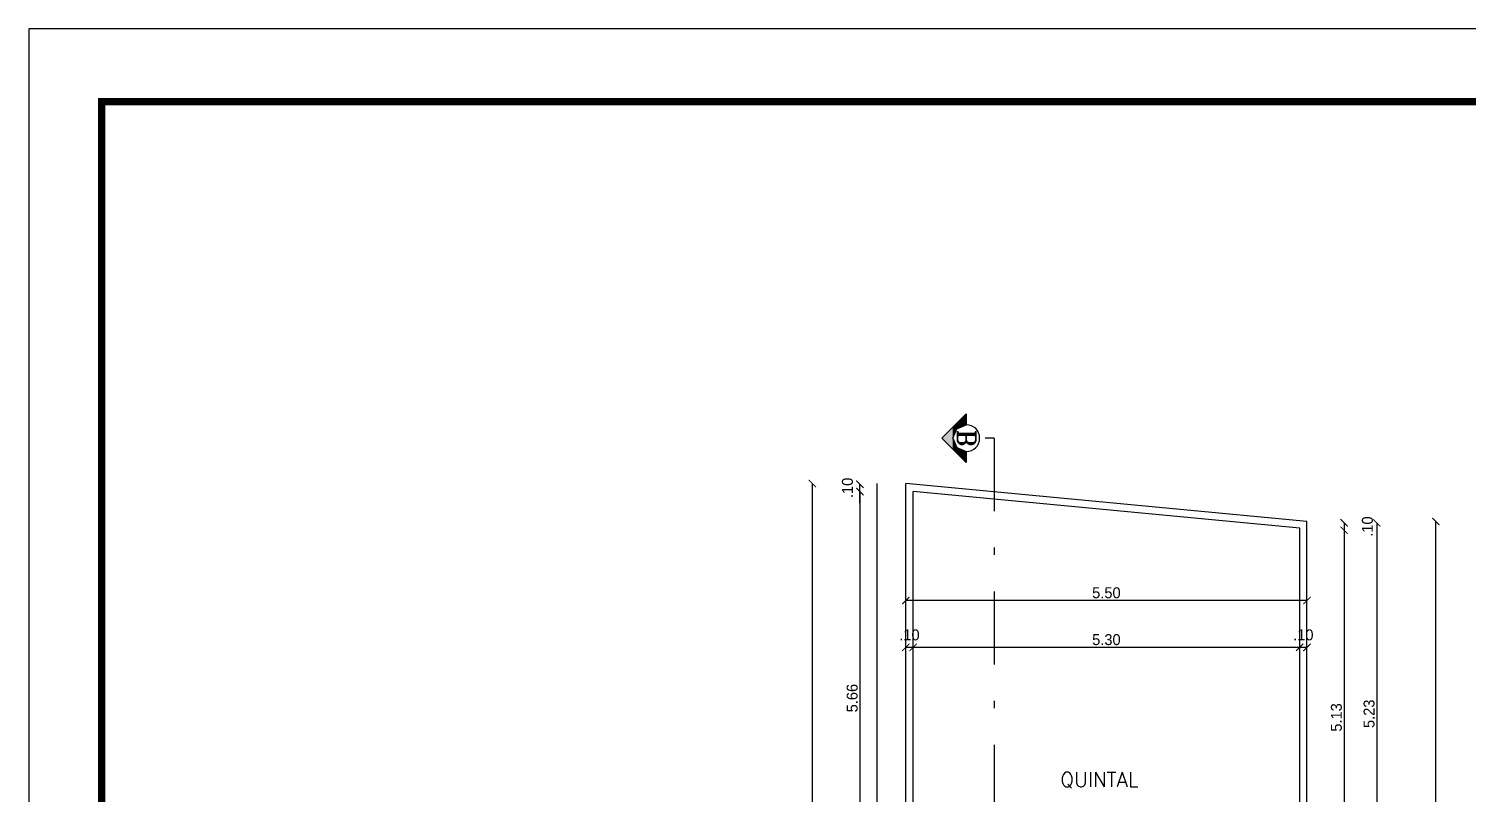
# Model space of a CAD drawing. Extents: x 1223 to 2114, y 507 to 973.
# Drawn here: x 1225.88 to 1245.61, y 556.07 to 566.56 of the extents above; entities that cross this region are included whole.
import ezdxf

# ---------------------------------------------------------------- set-up
doc = ezdxf.new("R2010")
doc.units = 0
doc.header["$MEASUREMENT"] = 0
doc.linetypes.add('DASHDOTX2', pattern=[2, 1, -0.5, 0, -0.5])
doc.linetypes.add('HIDDEN2', pattern=[0.1875, 0.125, -0.0625])
doc.layers.get('0').update_dxf_attribs({"linetype": 'CONTINUOUS'})
doc.layers.get('DEFPOINTS').update_dxf_attribs({"linetype": 'CONTINUOUS'})
for name, color, linetype in [('ARQ-COTAS', 4, 'CONTINUOUS'), ('DIVERSOS', 2, 'CONTINUOUS'), ('FORMATO', 4, 'CONTINUOUS'), ('JANELAS_INTERNO', 2, 'CONTINUOUS'), ('PAREDE', 2, 'CONTINUOUS'), ('PROJECAO', 7, 'HIDDEN2')]:
    doc.layers.add(name, color=color, linetype=linetype)
doc.styles.add('PADRAO_TXT', font='romans.shx')
doc.styles.add('PADRAO_TXT2', font='romant', dxfattribs={"height": 0.6})
doc.dimstyles.new('1-100', dxfattribs={"dimtxt": 0.15, "dimasz": 0.1, "dimexe": 0.05, "dimexo": 0.1, "dimgap": 0.03, "dimtad": 1, "dimzin": 5, "dimdsep": 46, "dimtxsty": 'Standard', "dimblk": 'ARCHTICK', "dimcen": 0, "dimse1": 1, "dimse2": 1, "dimclrd": 256, "dimclre": 256, "dimclrt": 3, "dimadec": 0, "dimazin": 0, "dimtfac": 1, "dimtofl": 0, "dimtmove": 2, "dimatfit": 3, "dimldrblk": 'ARCHTICK', "dimfxl": 0, "dimtolj": 1, "dimarcsym": 0})

# ---------------------------------------------------------------- blocks, each defined once
blk = doc.blocks.new('_ArchTick')
at = {"color": 0, "linetype": 'ByBlock', "const_width": 0.15}
blk.add_lwpolyline([(-0.5, -0.5), (0.5, 0.5)], dxfattribs=at)
blk = doc.blocks.new('*D680')
at = {"layer": 'DEFPOINTS', "color": 0, "transparency": 16777216}
for p in [(1243.302, 558.083), (1243.302, 556.35), (1243.402, 556.35)]:
    blk.add_point(p, dxfattribs=at)
at = {"layer": 'PAREDE', "lineweight": -2, "transparency": 16777216}
blk.add_line((1243.402, 558.083), (1243.302, 558.083), dxfattribs=at)
at = {"layer": 'PAREDE', "lineweight": -2, "transparency": 16777216, "xscale": 0.1, "yscale": 0.1, "zscale": 0.1, "rotation": 180}
blk.add_blockref('_ArchTick', (1243.302, 558.083), dxfattribs=at)
at = {"layer": 'PAREDE', "lineweight": -2, "transparency": 16777216, "xscale": 0.1, "yscale": 0.1, "zscale": 0.1}
blk.add_blockref('_ArchTick', (1243.402, 558.083), dxfattribs=at)
at = {"layer": 'PAREDE', "color": 3, "transparency": 16777216, "insert": (1243.352, 558.253), "char_height": 0.15, "attachment_point": 5}
blk.add_mtext('\\A1;.10', dxfattribs=at)
blk = doc.blocks.new('*D681')
at = {"layer": 'ARQ-COTAS', "lineweight": -2, "transparency": 16777216}
blk.add_line((1243.302, 558.083), (1238.002, 558.083), dxfattribs=at)
at = {"layer": 'DEFPOINTS', "color": 0, "transparency": 16777216}
for p in [(1238.002, 558.083), (1238.002, 557.163), (1243.302, 556.35)]:
    blk.add_point(p, dxfattribs=at)
at = {"layer": 'ARQ-COTAS', "lineweight": -2, "transparency": 16777216, "xscale": 0.1, "yscale": 0.1, "zscale": 0.1, "rotation": 180}
blk.add_blockref('_ArchTick', (1238.002, 558.083), dxfattribs=at)
at = {"layer": 'ARQ-COTAS', "lineweight": -2, "transparency": 16777216, "xscale": 0.1, "yscale": 0.1, "zscale": 0.1}
blk.add_blockref('_ArchTick', (1243.302, 558.083), dxfattribs=at)
at = {"layer": 'ARQ-COTAS', "color": 3, "transparency": 16777216, "insert": (1240.652, 558.188), "char_height": 0.15, "attachment_point": 5}
blk.add_mtext('\\A1;5.30', dxfattribs=at)
blk = doc.blocks.new('*D682')
at = {"layer": 'DEFPOINTS', "color": 0, "transparency": 16777216}
for p in [(1237.902, 558.083), (1237.902, 557.163), (1238.002, 557.163)]:
    blk.add_point(p, dxfattribs=at)
at = {"layer": 'PAREDE', "lineweight": -2, "transparency": 16777216}
blk.add_line((1238.002, 558.083), (1237.902, 558.083), dxfattribs=at)
at = {"layer": 'PAREDE', "lineweight": -2, "transparency": 16777216, "xscale": 0.1, "yscale": 0.1, "zscale": 0.1, "rotation": 180}
blk.add_blockref('_ArchTick', (1237.902, 558.083), dxfattribs=at)
at = {"layer": 'PAREDE', "lineweight": -2, "transparency": 16777216, "xscale": 0.1, "yscale": 0.1, "zscale": 0.1}
blk.add_blockref('_ArchTick', (1238.002, 558.083), dxfattribs=at)
at = {"layer": 'PAREDE', "color": 3, "transparency": 16777216, "insert": (1237.952, 558.253), "char_height": 0.15, "attachment_point": 5}
blk.add_mtext('\\A1;.10', dxfattribs=at)
blk = doc.blocks.new('*D683')
at = {"layer": 'ARQ-COTAS', "lineweight": -2, "transparency": 16777216}
blk.add_line((1243.402, 558.725), (1237.902, 558.725), dxfattribs=at)
at = {"layer": 'DEFPOINTS', "color": 0, "transparency": 16777216}
for p in [(1237.902, 558.725), (1237.902, 557.658), (1243.402, 557.658)]:
    blk.add_point(p, dxfattribs=at)
at = {"layer": 'ARQ-COTAS', "lineweight": -2, "transparency": 16777216, "xscale": 0.1, "yscale": 0.1, "zscale": 0.1, "rotation": 180}
blk.add_blockref('_ArchTick', (1237.902, 558.725), dxfattribs=at)
at = {"layer": 'ARQ-COTAS', "lineweight": -2, "transparency": 16777216, "xscale": 0.1, "yscale": 0.1, "zscale": 0.1}
blk.add_blockref('_ArchTick', (1243.402, 558.725), dxfattribs=at)
at = {"layer": 'ARQ-COTAS', "color": 3, "transparency": 16777216, "insert": (1240.652, 558.83), "char_height": 0.15, "attachment_point": 5}
blk.add_mtext('\\A1;5.50', dxfattribs=at)
blk = doc.blocks.new('*U13')
at = {"layer": 'DIVERSOS', "linetype": 'Continuous'}
for p, q in [((0, 0.334), (-0.15, 0.184)), ((0.15, 0.184), (0, 0.334)), ((-0.204, 0.13), (-0.334, 0)), ((-0.15, 0.184), (-0.204, 0.13)), ((-0.13, 0.13), (-0.184, 0)), ((0, 0.184), (-0.13, 0.13)), ((0, 0.184), (0.13, 0.13)), ((0.13, 0.13), (0.184, 0)), ((0.15, 0.184), (0.204, 0.13)), ((0.204, 0.13), (0.334, 0))]:
    blk.add_line(p, q, dxfattribs=at)
for points in [[(0, 0.334), (-0.15, 0.184), (0.15, 0.184)], [(-0.204, 0.13), (-0.334, 0), (-0.184, 0)], [(-0.15, 0.184), (-0.204, 0.13), (-0.13, 0.13)], [(0, 0.184), (0.13, 0.13), (0.204, 0.13)], [(0.13, 0.13), (0.184, 0), (0.334, 0)]]:
    blk.add_solid(points, dxfattribs=at)
at = {"layer": 'DIVERSOS', "linetype": 'Continuous', "extrusion": (0, 0, -1)}
for points in [[(0.204, 0.13), (0.13, 0.13), (0.184, 0)], [(0.15, 0.184), (0, 0.184), (0.13, 0.13)], [(0, 0.184), (-0.15, 0.184), (-0.204, 0.13)], [(-0.13, 0.13), (-0.204, 0.13), (-0.334, 0)]]:
    blk.add_solid(points, dxfattribs=at)
blk = doc.blocks.new('CORTE_B')
at = {"layer": 'DIVERSOS'}
for p, q in [((-0.334, 0), (0, 0.334)), ((0, 0.334), (0.334, 0)), ((-0.334, 0), (-0.184, 0)), ((0.184, 0), (0.334, 0))]:
    blk.add_line(p, q, dxfattribs=at)
blk.add_circle((0, 0), 0.184, dxfattribs=at)
at = {"layer": 'DIVERSOS', "linetype": 'Continuous'}
blk.add_blockref('*U13', (0, 0), dxfattribs=at)
at = {"layer": 'DIVERSOS', "style": 'PADRAO_TXT2'}
blk.add_text('B', height=0.25, dxfattribs=at).set_placement((-0.118, -0.131))
blk = doc.blocks.new('*D686')
at = {"layer": 'ARQ-COTAS', "lineweight": -2, "transparency": 16777216}
blk.add_line((1243.911, 559.688), (1243.911, 554.558), dxfattribs=at)
at = {"layer": 'DEFPOINTS', "color": 0, "transparency": 16777216}
for p in [(1243.46, 559.688), (1243.46, 554.558), (1243.911, 554.558)]:
    blk.add_point(p, dxfattribs=at)
at = {"layer": 'ARQ-COTAS', "lineweight": -2, "transparency": 16777216, "xscale": 0.1, "yscale": 0.1, "zscale": 0.1}
for p, rotation in [((1243.911, 559.688), 90), ((1243.911, 554.558), 270)]:
    blk.add_blockref('_ArchTick', p, dxfattribs=dict(at, rotation=rotation))
at = {"layer": 'ARQ-COTAS', "color": 3, "transparency": 16777216, "insert": (1243.806, 557.123), "char_height": 0.15, "attachment_point": 5, "rotation": 90}
blk.add_mtext('\\A1;5.13', dxfattribs=at)
blk = doc.blocks.new('*D687')
at = {"layer": 'ARQ-COTAS', "lineweight": -2, "transparency": 16777216}
blk.add_line((1244.359, 559.788), (1244.359, 554.558), dxfattribs=at)
at = {"layer": 'DEFPOINTS', "color": 0, "transparency": 16777216}
for p in [(1243.911, 559.788), (1243.909, 554.558), (1244.359, 554.558)]:
    blk.add_point(p, dxfattribs=at)
at = {"layer": 'ARQ-COTAS', "lineweight": -2, "transparency": 16777216, "xscale": 0.1, "yscale": 0.1, "zscale": 0.1}
for p, rotation in [((1244.359, 559.788), 90), ((1244.359, 554.558), 270)]:
    blk.add_blockref('_ArchTick', p, dxfattribs=dict(at, rotation=rotation))
at = {"layer": 'ARQ-COTAS', "color": 3, "transparency": 16777216, "insert": (1244.254, 557.173), "char_height": 0.15, "attachment_point": 5, "rotation": 90}
blk.add_mtext('\\A1;5.23', dxfattribs=at)
blk = doc.blocks.new('*D688')
at = {"layer": 'ARQ-COTAS', "lineweight": -2, "transparency": 16777216}
blk.add_line((1243.911, 559.789), (1243.911, 559.688), dxfattribs=at)
at = {"layer": 'DEFPOINTS', "color": 0, "transparency": 16777216}
for p in [(1243.402, 559.789), (1243.402, 559.688), (1243.911, 559.688)]:
    blk.add_point(p, dxfattribs=at)
at = {"layer": 'ARQ-COTAS', "lineweight": -2, "transparency": 16777216, "xscale": 0.1, "yscale": 0.1, "zscale": 0.1}
for p, rotation in [((1243.911, 559.789), 90), ((1243.911, 559.688), 270)]:
    blk.add_blockref('_ArchTick', p, dxfattribs=dict(at, rotation=rotation))
at = {"layer": 'ARQ-COTAS', "color": 3, "transparency": 16777216, "insert": (1244.231, 559.738), "char_height": 0.15, "attachment_point": 5, "rotation": 90}
blk.add_mtext('\\A1;.10', dxfattribs=at)
blk = doc.blocks.new('*D691')
at = {"layer": 'ARQ-COTAS', "lineweight": -2, "transparency": 16777216}
blk.add_line((1237.272, 560.218), (1237.272, 554.558), dxfattribs=at)
at = {"layer": 'DEFPOINTS', "color": 0, "transparency": 16777216}
for p in [(1238.002, 560.218), (1237.272, 554.558), (1238.002, 554.558)]:
    blk.add_point(p, dxfattribs=at)
at = {"layer": 'ARQ-COTAS', "lineweight": -2, "transparency": 16777216, "xscale": 0.1, "yscale": 0.1, "zscale": 0.1}
for p, rotation in [((1237.272, 560.218), 90), ((1237.272, 554.558), 270)]:
    blk.add_blockref('_ArchTick', p, dxfattribs=dict(at, rotation=rotation))
at = {"layer": 'ARQ-COTAS', "color": 3, "transparency": 16777216, "insert": (1237.167, 557.388), "char_height": 0.15, "attachment_point": 5, "rotation": 90}
blk.add_mtext('\\A1;5.66', dxfattribs=at)
blk = doc.blocks.new('*D692')
at = {"layer": 'ARQ-COTAS', "lineweight": -2, "transparency": 16777216}
blk.add_line((1245.169, 531.158), (1245.169, 559.808), dxfattribs=at)
at = {"layer": 'DEFPOINTS', "color": 0, "transparency": 16777216}
for p in [(1243.402, 559.808), (1245.169, 559.808), (1243.402, 531.158)]:
    blk.add_point(p, dxfattribs=at)
at = {"layer": 'ARQ-COTAS', "lineweight": -2, "transparency": 16777216, "xscale": 0.1, "yscale": 0.1, "zscale": 0.1}
for p, rotation in [((1245.169, 559.808), 90), ((1245.169, 531.158), 270)]:
    blk.add_blockref('_ArchTick', p, dxfattribs=dict(at, rotation=rotation))
at = {"layer": 'ARQ-COTAS', "color": 3, "transparency": 16777216, "insert": (1245.064, 545.483), "char_height": 0.15, "attachment_point": 5, "rotation": 90}
blk.add_mtext('\\A1;28.65', dxfattribs=at)
blk = doc.blocks.new('*D693')
at = {"layer": 'ARQ-COTAS', "lineweight": -2, "transparency": 16777216}
blk.add_line((1236.62, 560.328), (1236.62, 531.158), dxfattribs=at)
at = {"layer": 'DEFPOINTS', "color": 0, "transparency": 16777216}
for p in [(1237.902, 560.328), (1236.62, 531.158), (1237.902, 531.158)]:
    blk.add_point(p, dxfattribs=at)
at = {"layer": 'ARQ-COTAS', "lineweight": -2, "transparency": 16777216, "xscale": 0.1, "yscale": 0.1, "zscale": 0.1}
for p, rotation in [((1236.62, 560.328), 90), ((1236.62, 531.158), 270)]:
    blk.add_blockref('_ArchTick', p, dxfattribs=dict(at, rotation=rotation))
at = {"layer": 'ARQ-COTAS', "color": 3, "transparency": 16777216, "insert": (1236.515, 545.743), "char_height": 0.15, "attachment_point": 5, "rotation": 90}
blk.add_mtext('\\A1;29.17', dxfattribs=at)
blk = doc.blocks.new('*D727')
at = {"layer": 'ARQ-COTAS', "lineweight": -2, "transparency": 16777216}
blk.add_line((1237.272, 560.218), (1237.272, 560.318), dxfattribs=at)
at = {"layer": 'DEFPOINTS', "color": 0, "transparency": 16777216}
for p in [(1237.272, 560.318), (1238.002, 560.318), (1238.002, 560.218)]:
    blk.add_point(p, dxfattribs=at)
at = {"layer": 'ARQ-COTAS', "lineweight": -2, "transparency": 16777216, "xscale": 0.1, "yscale": 0.1, "zscale": 0.1}
for p, rotation in [((1237.272, 560.318), 90), ((1237.272, 560.218), 270)]:
    blk.add_blockref('_ArchTick', p, dxfattribs=dict(at, rotation=rotation))
at = {"layer": 'ARQ-COTAS', "color": 3, "transparency": 16777216, "insert": (1237.102, 560.268), "char_height": 0.15, "attachment_point": 5, "rotation": 90}
blk.add_mtext('\\A1;.10', dxfattribs=at)

msp = doc.modelspace()

# ---------------------------------------------------------------- linework, layer by layer
at = {"layer": 'ARQ-COTAS'}
msp.add_line((1237.27184, 560.05811), (1237.27184, 560.30811), dxfattribs=at)
at = {"layer": 'FORMATO'}
msp.add_lwpolyline([(1225.87754, 507.15702), (1307.47754, 507.15702), (1307.47754, 566.55702), (1225.87754, 566.55702)], close=True, dxfattribs=at)
at = {"layer": 'FORMATO', "const_width": 0.1}
msp.add_lwpolyline([(1226.87754, 508.15702), (1306.47754, 508.15702), (1306.47754, 565.55702), (1226.87754, 565.55702)], close=True, dxfattribs=at)
at = {"layer": 'JANELAS_INTERNO'}
msp.add_line((1237.51129, 531.15811), (1237.51129, 560.32811), dxfattribs=at)
at = {"layer": 'PAREDE'}
for p, q in [((1237.90229, 531.15811), (1237.90229, 560.32811)), ((1243.40229, 559.80811), (1237.90229, 560.32811)), ((1238.00229, 553.25811), (1238.00229, 560.21761)), ((1243.30229, 559.71712), (1238.00229, 560.21761)), ((1243.30229, 554.55811), (1243.30229, 559.71712)), ((1243.40229, 531.15811), (1243.40229, 559.80811))]:
    msp.add_line(p, q, dxfattribs=at)
at = {"layer": 'PROJECAO'}
msp.add_line((1239.11467, 560.94905), (1238.91467, 560.94905), dxfattribs=at)
at = {"layer": 'PROJECAO', "linetype": 'DASHDOTX2'}
msp.add_line((1239.11467, 560.94905), (1239.11467, 527.03538), dxfattribs=at)

# ---------------------------------------------------------------- block references
at = {"layer": 'PAREDE', "xscale": -1, "rotation": 90}
msp.add_blockref('CORTE_B', (1238.73046, 560.94905), dxfattribs=at)

# ---------------------------------------------------------------- texts
at = {"layer": 'PAREDE', "style": 'PADRAO_TXT'}
msp.add_text('QUINTAL', height=0.2, dxfattribs=at).set_placement((1240.02041, 556.17174))

# ---------------------------------------------------------------- dimensions: what is measured, and where the dimension line sits
at = {"layer": 'ARQ-COTAS'}
for p1, p2, distance, picture, middle in [((1237.90229, 560.32811), (1237.90229, 531.15811), -1.28276, '*D693', (1236.51453, 545.74311)), ((1238.00229, 560.21761), (1238.00229, 560.31811), 0.73045, '*D727', (1237.10184, 560.26786)), ((1243.40229, 531.15811), (1243.40229, 559.80811), -1.76664, '*D692', (1245.06393, 545.48311))]:
    dim = msp.add_aligned_dim(p1=p1, p2=p2, distance=distance, dimstyle='1-100', dxfattribs=at)
    dim.commit()
    dim.dimension.update_dxf_attribs({"geometry": picture, "text_midpoint": middle})
for base, p1, p2, angle, picture, middle in [((1237.27184, 554.55811), (1238.00229, 560.21761), (1238.00229, 554.55811), 90, '*D691', (1237.16684, 557.38786)), ((1243.91108, 559.68761), (1243.40229, 559.7886), (1243.40229, 559.68761), 90, '*D688', (1244.23108, 559.73811)), ((1243.91108, 554.55811), (1243.46016, 559.68761), (1243.46016, 554.55811), 90, '*D686', (1243.80608, 557.12286)), ((1244.35948, 554.55811), (1243.91108, 559.78812), (1243.90856, 554.55811), 90, '*D687', (1244.25448, 557.17311)), ((1237.90229, 558.72506), (1243.40229, 557.65811), (1237.90229, 557.65811), 180, '*D683', (1240.65229, 558.83006)), ((1238.00229, 558.08305), (1243.30229, 556.34964), (1238.00229, 557.16285), 180, '*D681', (1240.65229, 558.18805))]:
    dim = msp.add_linear_dim(base=base, p1=p1, p2=p2, angle=angle, dimstyle='1-100', dxfattribs=at)
    dim.commit()
    dim.dimension.update_dxf_attribs({"geometry": picture, "text_midpoint": middle})
at = {"layer": 'PAREDE'}
for base, p1, p2, picture, middle in [((1237.90229, 558.08305), (1238.00229, 557.16285), (1237.90229, 557.16285), '*D682', (1237.95229, 558.25305)), ((1243.30229, 558.08305), (1243.40229, 556.34964), (1243.30229, 556.34964), '*D680', (1243.35229, 558.25305))]:
    dim = msp.add_linear_dim(base=base, p1=p1, p2=p2, angle=180, dimstyle='1-100', dxfattribs=at)
    dim.commit()
    dim.dimension.update_dxf_attribs({"geometry": picture, "text_midpoint": middle})

doc.saveas('drawing.dxf')
